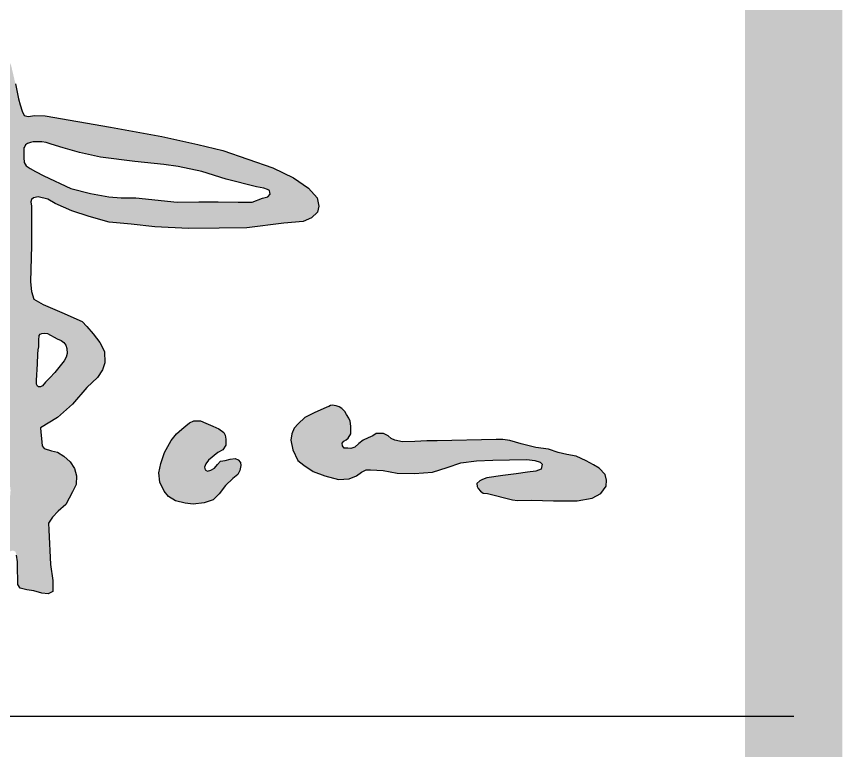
# Model space of a CAD drawing. Extents: x 1728470 to 1835391, y -157368 to 197905.
# Drawn here: x 1815077 to 1816350, y -132530 to -131400 of the extents above; entities that cross this region are included whole.
import ezdxf

# ---------------------------------------------------------------- set-up
doc = ezdxf.new("R2010")
doc.units = 0
doc.header["$LTSCALE"] = 1000
doc.header["$MEASUREMENT"] = 0
doc.layers.get('0').update_dxf_attribs({"linetype": 'CONTINUOUS'})
doc.layers.add('PUB_TITLE', color=4, linetype='CONTINUOUS')

msp = doc.modelspace()

# ---------------------------------------------------------------- hatches: boundary and pattern name
h = msp.add_hatch(color=7)
h.paths.add_polyline_path([(1815100.7, -131692), (1815099.5, -131685.4), (1815100.5, -131681.6), (1815103.7, -131678.9), (1815110.7, -131677.2), (1815125.6, -131681.2), (1815137.2, -131687.6), (1815162.4, -131699), (1815189.3, -131707.6), (1815220.1, -131716.7), (1815253.9, -131719.6), (1815290.5, -131723.6), (1815342.5, -131726.4), (1815389.4, -131725.8), (1815432.2, -131725.3), (1815489.4, -131718.1), (1815518.8, -131715.4), (1815531.9, -131709.9), (1815541, -131701.3), (1815543.2, -131691.9), (1815540.5, -131679.2), (1815527.4, -131663.9), (1815504, -131648.1), (1815472.5, -131632.7), (1815433.9, -131619.2), (1815395.3, -131606.3), (1815356.7, -131596.7), (1815301.3, -131584.5), (1815222.1, -131570.2), (1815121.3, -131552.9), (1815105.8, -131552.3), (1815095.3, -131553.9), (1815089.2, -131552), (1815086.1, -131545.3), (1815082.9, -131535.8), (1815080.7, -131526.7), (1815075.7, -131503.2), (1815069.4, -131476.1), (1815060.8, -131454.9), (1815049.5, -131437.8), (1815036.3, -131427.8), (1815020.1, -131421.5), (1815005.1, -131426.5), (1814994.3, -131445.9), (1814992.9, -131471.6), (1814994.4, -131505.3), (1814997.9, -131523.9), (1815004.7, -131539.6), (1815001, -131544.7), (1814963.4, -131543.7), (1814925.8, -131543.2), (1814853.4, -131542.3), (1814828, -131545.8), (1814795, -131552.4), (1814759.9, -131558.5), (1814718.2, -131568.7), (1814678.5, -131576.8), (1814647, -131582.4), (1814625.1, -131579.3), (1814618.5, -131579.3), (1814608.9, -131584.9), (1814605.8, -131600.2), (1814612, -131624.2), (1814625.2, -131636.9), (1814640.5, -131643.5), (1814648.1, -131649.6), (1814655.7, -131663.8), (1814674.5, -131688.7), (1814697.4, -131714.6), (1814735.7, -131752.7), (1814749, -131764.7), (1814761.9, -131770.8), (1814780.4, -131772.4), (1814794.9, -131772.4), (1814807.3, -131767.2), (1814807.1, -131765.5), (1814806.9, -131764.3), (1814806, -131761.2), (1814804, -131757.7), (1814799.4, -131754.7), (1814789.9, -131751.2), (1814781.6, -131746.1), (1814767.4, -131736.7), (1814752.6, -131724), (1814737.4, -131706.8), (1814719.1, -131685.4), (1814707.9, -131672.7), (1814696.8, -131656.9), (1814689.7, -131642.8), (1814686.6, -131635.1), (1814686.6, -131628.9), (1814689.1, -131625.2), (1814702.2, -131618.3), (1814724, -131614.3), (1814751.4, -131606.3), (1814775.4, -131601.2), (1814811.4, -131594.9), (1814834.9, -131588.6), (1814860.2, -131589.8), (1814887.6, -131588.1), (1814914.5, -131587.5), (1814961.3, -131585.8), (1814984.2, -131584.7), (1815001.3, -131583.5), (1815016.8, -131587), (1815027.1, -131592.1), (1815033.4, -131601.2), (1815037.9, -131614.4), (1815041.4, -131631.5), (1815044.2, -131665.8), (1815046.5, -131696.6), (1815046.8, -131794.8), (1815046.5, -131812.9), (1815042.3, -131816.1), (1815030.6, -131814.5), (1815010.5, -131813.2), (1814999.1, -131811.6), (1814986.7, -131807.2), (1814981.6, -131804), (1814972.6, -131802.8), (1814924.6, -131802.8), (1814882.3, -131803.5), (1814843.5, -131803.8), (1814818.7, -131801.9), (1814803.4, -131800.3), (1814797.4, -131800.9), (1814794.2, -131804.1), (1814793.9, -131815.2), (1814794.2, -131827.9), (1814797.4, -131840), (1814800.2, -131848), (1814809.5, -131857.5), (1814819.3, -131865.4), (1814833, -131870.5), (1814848.9, -131876.2), (1814868, -131879), (1814877.3, -131878.3), (1814885.3, -131877.6), (1814889.7, -131876.6), (1814893.1, -131872.8), (1814895.4, -131866.5), (1814896.9, -131862.1), (1814899.1, -131858.9), (1814907.1, -131854.7), (1814945.3, -131856.7), (1815033.5, -131865.8), (1815041.4, -131866.4), (1815047.4, -131868), (1815052.6, -131872.5), (1815054, -131881.7), (1815054.6, -131923.4), (1815057.7, -131989.4), (1815057.4, -131999.2), (1815056.6, -132007.7), (1815052, -132012.6), (1815035.7, -132021.6), (1815009, -132036.1), (1814969.7, -132060.4), (1814908.9, -132096.3), (1814895.3, -132102.5), (1814883.8, -132107.4), (1814873.2, -132107.8), (1814861.5, -132108.1), (1814851.9, -132107.2), (1814845.6, -132107.9), (1814838, -132110.2), (1814754.9, -132158.9), (1814737.3, -132168.5), (1814728, -132175.6), (1814723.5, -132185.5), (1814723.5, -132196.5), (1814728, -132209.8), (1814731.4, -132216.2), (1814745.5, -132219.6), (1814762.5, -132220.2), (1814769.6, -132219.1), (1814781.2, -132214.1), (1814803, -132199.9), (1814838.6, -132181.5), (1814868.4, -132171.5), (1814894.2, -132162.5), (1814916.3, -132151.2), (1814939.9, -132140.8), (1814978.4, -132126.4), (1815012.7, -132114.7), (1815034, -132104.7), (1815043.9, -132102.5), (1815057, -132098.9), (1815064.7, -132101.1), (1815066.1, -132112.4), (1815068.3, -132129.6), (1815067, -132144.9), (1815065.6, -132154.9), (1815058.4, -132164.3), (1815044.4, -132178.4), (1815022.7, -132196), (1815001.7, -132214.5), (1814999, -132219.5), (1814998, -132231.8), (1814996.5, -132241.6), (1815002.2, -132252.7), (1815010.5, -132258.2), (1815020.6, -132260.2), (1815029.2, -132261.5), (1815036.7, -132260.5), (1815043.2, -132259.7), (1815050, -132257.2), (1815054.1, -132252.4), (1815057.3, -132248.9), (1815059.8, -132241.6), (1815059.8, -132237.4), (1815060.6, -132232.6), (1815062.1, -132228.3), (1815066.4, -132224.5), (1815068.4, -132223.3), (1815071.9, -132222.3), (1815075.9, -132224.3), (1815077.2, -132229.6), (1815078.7, -132239.6), (1815078.9, -132251.3), (1815079.2, -132267.3), (1815079.2, -132274.5), (1815083.2, -132280.2), (1815093.2, -132283.1), (1815104.3, -132284.5), (1815116.4, -132288.1), (1815126.1, -132289.1), (1815133.4, -132285.7), (1815133.4, -132268.4), (1815129.8, -132243.9), (1815127.3, -132190.3), (1815126.9, -132180.3), (1815132.6, -132171), (1815141.4, -132161.8), (1815153.5, -132151.3), (1815163.9, -132132), (1815169.2, -132120.7), (1815170, -132107.1), (1815166.8, -132096.2), (1815159.9, -132085.8), (1815150.1, -132076.8), (1815140.8, -132070.7), (1815131.3, -132068.8), (1815120.2, -132065.3), (1815117, -132060.9), (1815115.7, -132049.7), (1815114.8, -132039.9), (1815114.3, -132033.3), (1815140.7, -132017.2), (1815163.8, -131996.7), (1815185.9, -131971.1), (1815202, -131955.8), (1815210, -131944.2), (1815213.6, -131933.3), (1815212.8, -131915.9), (1815205.6, -131901.8), (1815195.5, -131888.6), (1815185.9, -131877.3), (1815178.7, -131869.7), (1815147.2, -131855.6), (1815118.3, -131843.4), (1815104.3, -131835.3), (1815100.4, -131823.1), (1815099.1, -131808.3), (1815100.7, -131752.3)])
h.paths.add_polyline_path([(1815119.4, -131645.2), (1815106.9, -131638.2), (1815098.3, -131633.9), (1815092.3, -131629.7), (1815089.3, -131624.4), (1815088.8, -131616.8), (1815088.5, -131601.8), (1815090.1, -131599.8), (1815091.5, -131597.5), (1815094.3, -131595.2), (1815098.8, -131593.8), (1815103, -131592.9), (1815110.4, -131592.6), (1815116.3, -131592.7), (1815123.3, -131593.8), (1815131, -131596.3), (1815149.3, -131601.9), (1815174.3, -131609), (1815206.8, -131616.1), (1815259.9, -131622.8), (1815304.5, -131627.4), (1815326.2, -131630.8), (1815362.8, -131638.2), (1815400.5, -131650.2), (1815447.2, -131662.1), (1815458.4, -131664.1), (1815464.2, -131665.9), (1815467.1, -131667.7), (1815467.8, -131670.6), (1815468, -131673.1), (1815464.6, -131677.3), (1815456.4, -131679.7), (1815440.6, -131685.6), (1815418.8, -131685.9), (1815388, -131685.2), (1815358.4, -131685.2), (1815325, -131685.9), (1815261.2, -131678.8), (1815238.7, -131678.8), (1815219.4, -131677.5), (1815191.2, -131672.4), (1815161, -131664.7)], flags=16)
h.paths.add_polyline_path([(1815116.4, -131887.9), (1815119.9, -131887.3), (1815125, -131887.9), (1815140, -131896.3), (1815146, -131898.8), (1815150.1, -131902.1), (1815153.3, -131906.1), (1815154.8, -131911.1), (1815155.6, -131918.9), (1815153.8, -131924.5), (1815150.6, -131930.2), (1815144.8, -131937.8), (1815136.7, -131948.3), (1815128.9, -131956.1), (1815121.9, -131963.2), (1815117.6, -131968.4), (1815114.6, -131970.2), (1815111.3, -131970.1), (1815109.6, -131969.1), (1815108.2, -131966.2), (1815108, -131960.3), (1815109.7, -131934.9), (1815110.4, -131919.9), (1815111, -131913.2), (1815111.8, -131908.5), (1815111.8, -131898.4), (1815112.4, -131891.3), (1815113.6, -131888.9)], flags=16)
h = msp.add_hatch(color=7)
h.paths.add_polyline_path([(1815410.5, -132111.2), (1815418.4, -132105.3), (1815421.2, -132099.1), (1815422.9, -132091.5), (1815422.4, -132086.7), (1815419, -132082.7), (1815414.5, -132080.7), (1815406.8, -132081.6), (1815398.9, -132083.5), (1815391.8, -132084.7), (1815387, -132089.8), (1815382.5, -132095.7), (1815376.6, -132098.8), (1815371.5, -132099.9), (1815368.1, -132098.2), (1815366.9, -132094), (1815369.2, -132088.9), (1815373.4, -132083.3), (1815387.6, -132071.6), (1815395.2, -132067.3), (1815400.1, -132060.1), (1815399.9, -132050.7), (1815398.8, -132044.7), (1815396.8, -132040.7), (1815389, -132035.1), (1815379.8, -132030.6), (1815369.3, -132026.2), (1815360.6, -132022.6), (1815350.5, -132022.6), (1815344, -132025.6), (1815338.1, -132030.1), (1815332.2, -132035.5), (1815323.7, -132042.5), (1815315.8, -132052.7), (1815305.3, -132071.4), (1815299.9, -132088.1), (1815296.5, -132102.8), (1815298.2, -132117.2), (1815305, -132130.8), (1815311.8, -132139.3), (1815322.3, -132146), (1815337, -132149.2), (1815349.7, -132150.9), (1815366.4, -132148.9), (1815380.5, -132144.1), (1815389.8, -132135), (1815399.2, -132122.3)])
h.paths.add_polyline_path([(1815939.5, -132077.2), (1815925, -132074.4), (1815911.7, -132071.2), (1815896.9, -132066.4), (1815877.6, -132063.6), (1815855.1, -132058), (1815837.4, -132052.7), (1815826.5, -132051.1), (1815816.1, -132051.1), (1815725.5, -132053.3), (1815709.3, -132053.3), (1815691.2, -132054.4), (1815672, -132054.7), (1815660.4, -132052.1), (1815654.8, -132049.9), (1815650, -132045.6), (1815642.6, -132042.2), (1815631.5, -132042), (1815626.5, -132045.9), (1815619.1, -132049), (1815611.2, -132052.1), (1815605, -132057.5), (1815598.6, -132063.1), (1815592.4, -132065.1), (1815587.8, -132064.5), (1815582.3, -132064.7), (1815579.5, -132061), (1815579.3, -132057.1), (1815581.5, -132054), (1815585.4, -132051.7), (1815588.2, -132049.1), (1815592.2, -132042.4), (1815592.7, -132035.7), (1815592.4, -132030.8), (1815591.5, -132023.3), (1815589.2, -132018.4), (1815585.6, -132012.7), (1815583.2, -132008), (1815578.7, -132003.6), (1815574.7, -132000.9), (1815570.1, -131999.3), (1815563.7, -131998.3), (1815561.1, -131999.1), (1815558.6, -132000.4), (1815555.5, -132001.5), (1815536.2, -132010.3), (1815521.8, -132017.5), (1815511.3, -132027.2), (1815505.3, -132034), (1815501.7, -132042.4), (1815500.1, -132052.5), (1815502.9, -132067.3), (1815510.9, -132083.8), (1815519.8, -132091), (1815534.6, -132100.7), (1815552.3, -132107.1), (1815573.2, -132112.7), (1815590.1, -132111.9), (1815601.4, -132107.5), (1815609, -132101.9), (1815616.3, -132098.2), (1815622.7, -132098.2), (1815642.4, -132099.1), (1815663.8, -132103.1), (1815690.5, -132103.6), (1815718.4, -132101.6), (1815740.9, -132094.6), (1815762.1, -132087.5), (1815785.9, -132084.3), (1815811, -132083), (1815836.7, -132082.4), (1815863.7, -132081.9), (1815876.1, -132083.5), (1815884.1, -132086.1), (1815887.2, -132089.2), (1815885.7, -132096.8), (1815877.6, -132100.2), (1815864.7, -132101.7), (1815847.2, -132104.2), (1815826.4, -132106.7), (1815802, -132110.5), (1815795.5, -132112.7), (1815791.4, -132115), (1815786.5, -132119.2), (1815786.9, -132123.6), (1815788.5, -132127), (1815792, -132131.1), (1815796.4, -132134), (1815803, -132134.7), (1815841.5, -132144.1), (1815849.4, -132145.1), (1815870.7, -132144.7), (1815904.9, -132145.9), (1815941.1, -132145.9), (1815964, -132141.9), (1815977.7, -132134.3), (1815985.7, -132123.4), (1815986.5, -132113.8), (1815984.5, -132105.3), (1815974.9, -132095.3), (1815966.4, -132090.5), (1815955.2, -132084.1)])

# ---------------------------------------------------------------- linework, layer by layer
msp.add_lwpolyline([(1815075.7, -131503.2), (1815080.7, -131526.7), (1815082.9, -131535.8), (1815086.1, -131545.3), (1815089.2, -131552), (1815095.3, -131553.9), (1815105.8, -131552.3), (1815121.3, -131552.9), (1815222.1, -131570.2), (1815301.3, -131584.5), (1815356.7, -131596.7), (1815395.3, -131606.3), (1815433.9, -131619.2), (1815472.5, -131632.7), (1815504, -131648.1), (1815527.4, -131663.9), (1815540.5, -131679.2), (1815543.2, -131691.9), (1815541, -131701.3), (1815531.9, -131709.9), (1815518.8, -131715.4), (1815489.4, -131718.1), (1815432.2, -131725.3), (1815389.4, -131725.8), (1815342.5, -131726.4), (1815290.5, -131723.6), (1815253.9, -131719.6), (1815220.1, -131716.7), (1815189.3, -131707.6), (1815162.4, -131699), (1815137.2, -131687.6), (1815125.6, -131681.2), (1815110.7, -131677.2), (1815103.7, -131678.9), (1815100.5, -131681.6), (1815099.5, -131685.4), (1815100.7, -131692), (1815100.7, -131752.3), (1815099.1, -131808.3), (1815100.4, -131823.1), (1815104.3, -131835.3), (1815118.3, -131843.4), (1815147.2, -131855.6), (1815178.7, -131869.7), (1815185.9, -131877.3), (1815195.5, -131888.6), (1815205.6, -131901.8), (1815212.8, -131915.9), (1815213.6, -131933.3), (1815210, -131944.2), (1815202, -131955.8), (1815185.9, -131971.1), (1815163.8, -131996.7), (1815140.7, -132017.2), (1815114.3, -132033.3), (1815114.8, -132039.9), (1815115.7, -132049.7), (1815117, -132060.9), (1815120.2, -132065.3), (1815131.3, -132068.8), (1815140.8, -132070.7), (1815150.1, -132076.8), (1815159.9, -132085.8), (1815166.8, -132096.2), (1815170, -132107.1), (1815169.2, -132120.7), (1815163.9, -132132), (1815153.5, -132151.3), (1815141.4, -132161.8), (1815132.6, -132171), (1815126.9, -132180.3), (1815127.3, -132190.3), (1815129.8, -132243.9), (1815133.4, -132268.4), (1815133.4, -132285.7), (1815126.1, -132289.1), (1815116.4, -132288.1), (1815104.3, -132284.5), (1815093.2, -132283.1), (1815083.2, -132280.2), (1815079.2, -132274.5), (1815079.2, -132267.3), (1815078.9, -132251.3), (1815078.7, -132239.6), (1815077.2, -132229.6)])
for points in [[(1815088.5, -131601.8), (1815088.8, -131616.8), (1815089.3, -131624.4), (1815092.3, -131629.7), (1815098.3, -131633.9), (1815106.9, -131638.2), (1815119.4, -131645.2), (1815161, -131664.7), (1815191.2, -131672.4), (1815219.4, -131677.5), (1815238.7, -131678.8), (1815261.2, -131678.8), (1815325, -131685.9), (1815358.4, -131685.2), (1815388, -131685.2), (1815418.8, -131685.9), (1815440.6, -131685.6), (1815456.4, -131679.7), (1815464.6, -131677.3), (1815468, -131673.1), (1815467.8, -131670.6), (1815467.1, -131667.7), (1815464.2, -131665.9), (1815458.4, -131664.1), (1815447.2, -131662.1), (1815400.5, -131650.2), (1815362.8, -131638.2), (1815326.2, -131630.8), (1815304.5, -131627.4), (1815259.9, -131622.8), (1815206.8, -131616.1), (1815174.3, -131609), (1815149.3, -131601.9), (1815131, -131596.3), (1815123.3, -131593.8), (1815116.3, -131592.7), (1815110.4, -131592.6), (1815103, -131592.9), (1815098.8, -131593.8), (1815094.3, -131595.2), (1815091.5, -131597.5), (1815090.1, -131599.8)], [(1815111.8, -131908.5), (1815111.8, -131898.4), (1815112.4, -131891.3), (1815113.6, -131888.9), (1815116.4, -131887.9), (1815119.9, -131887.3), (1815125, -131887.9), (1815140, -131896.3), (1815146, -131898.8), (1815150.1, -131902.1), (1815153.3, -131906.1), (1815154.8, -131911.1), (1815155.6, -131918.9), (1815153.8, -131924.5), (1815150.6, -131930.2), (1815144.8, -131937.8), (1815136.7, -131948.3), (1815128.9, -131956.1), (1815121.9, -131963.2), (1815117.6, -131968.4), (1815114.6, -131970.2), (1815111.3, -131970.1), (1815109.6, -131969.1), (1815108.2, -131966.2), (1815108, -131960.3), (1815109.7, -131934.9), (1815110.4, -131919.9), (1815111, -131913.2)], [(1815555.5, -132001.5), (1815536.2, -132010.3), (1815521.8, -132017.5), (1815511.3, -132027.2), (1815505.3, -132034), (1815501.7, -132042.4), (1815500.1, -132052.5), (1815502.9, -132067.3), (1815510.9, -132083.8), (1815519.8, -132091), (1815534.6, -132100.7), (1815552.3, -132107.1), (1815573.2, -132112.7), (1815590.1, -132111.9), (1815601.4, -132107.5), (1815609, -132101.9), (1815616.3, -132098.2), (1815622.7, -132098.2), (1815642.4, -132099.1), (1815663.8, -132103.1), (1815690.5, -132103.6), (1815718.4, -132101.6), (1815740.9, -132094.6), (1815762.1, -132087.5), (1815785.9, -132084.3), (1815811, -132083), (1815836.7, -132082.4), (1815863.7, -132081.9), (1815876.1, -132083.5), (1815884.1, -132086.1), (1815887.2, -132089.2), (1815885.7, -132096.8), (1815877.6, -132100.2), (1815864.7, -132101.7), (1815847.2, -132104.2), (1815826.4, -132106.7), (1815802, -132110.5), (1815795.5, -132112.7), (1815791.4, -132115), (1815786.5, -132119.2), (1815786.9, -132123.6), (1815788.5, -132127), (1815792, -132131.1), (1815796.4, -132134), (1815803, -132134.7), (1815841.5, -132144.1), (1815849.4, -132145.1), (1815870.7, -132144.7), (1815904.9, -132145.9), (1815941.1, -132145.9), (1815964, -132141.9), (1815977.7, -132134.3), (1815985.7, -132123.4), (1815986.5, -132113.8), (1815984.5, -132105.3), (1815974.9, -132095.3), (1815966.4, -132090.5), (1815955.2, -132084.1), (1815939.5, -132077.2), (1815925, -132074.4), (1815911.7, -132071.2), (1815896.9, -132066.4), (1815877.6, -132063.6), (1815855.1, -132058), (1815837.4, -132052.7), (1815826.5, -132051.1), (1815816.1, -132051.1), (1815725.5, -132053.3), (1815709.3, -132053.3), (1815691.2, -132054.4), (1815672, -132054.7), (1815660.4, -132052.1), (1815654.8, -132049.9), (1815650, -132045.6), (1815642.6, -132042.2), (1815631.5, -132042), (1815626.5, -132045.9), (1815619.1, -132049), (1815611.2, -132052.1), (1815605, -132057.5), (1815598.6, -132063.1), (1815592.4, -132065.1), (1815587.8, -132064.5), (1815582.3, -132064.7), (1815579.5, -132061), (1815579.3, -132057.1), (1815581.5, -132054), (1815585.4, -132051.7), (1815588.2, -132049.1), (1815592.2, -132042.4), (1815592.7, -132035.7), (1815592.4, -132030.8), (1815591.5, -132023.3), (1815589.2, -132018.4), (1815585.6, -132012.7), (1815583.2, -132008), (1815578.7, -132003.6), (1815574.7, -132000.9), (1815570.1, -131999.3), (1815563.7, -131998.3), (1815561.1, -131999.1), (1815558.6, -132000.4)], [(1815344, -132025.6), (1815350.5, -132022.6), (1815360.6, -132022.6), (1815369.3, -132026.2), (1815379.8, -132030.6), (1815389, -132035.1), (1815396.8, -132040.7), (1815398.8, -132044.7), (1815399.9, -132050.7), (1815400.1, -132060.1), (1815395.2, -132067.3), (1815387.6, -132071.6), (1815373.4, -132083.3), (1815369.2, -132088.9), (1815366.9, -132094), (1815368.1, -132098.2), (1815371.5, -132099.9), (1815376.6, -132098.8), (1815382.5, -132095.7), (1815387, -132089.8), (1815391.8, -132084.7), (1815398.9, -132083.5), (1815406.8, -132081.6), (1815414.5, -132080.7), (1815419, -132082.7), (1815422.4, -132086.7), (1815422.9, -132091.5), (1815421.2, -132099.1), (1815418.4, -132105.3), (1815410.5, -132111.2), (1815399.2, -132122.3), (1815389.8, -132135), (1815380.5, -132144.1), (1815366.4, -132148.9), (1815349.7, -132150.9), (1815337, -132149.2), (1815322.3, -132146), (1815311.8, -132139.3), (1815305, -132130.8), (1815298.2, -132117.2), (1815296.5, -132102.8), (1815299.9, -132088.1), (1815305.3, -132071.4), (1815315.8, -132052.7), (1815323.7, -132042.5), (1815332.2, -132035.5), (1815338.1, -132030.1)]]:
    msp.add_lwpolyline(points, close=True)
at = {"layer": 'PUB_TITLE', "color": 4}
msp.add_line((1810224.8, -132477.8), (1816274.8, -132477.8), dxfattribs=at)
at = {"layer": 'PUB_TITLE', "const_width": 150}
msp.add_lwpolyline([(1732424.8, -155868.2), (1816274.8, -155868.2), (1816274.8, -95868.2), (1732424.8, -95868.2)], close=True, dxfattribs=at)

doc.saveas('drawing.dxf')
